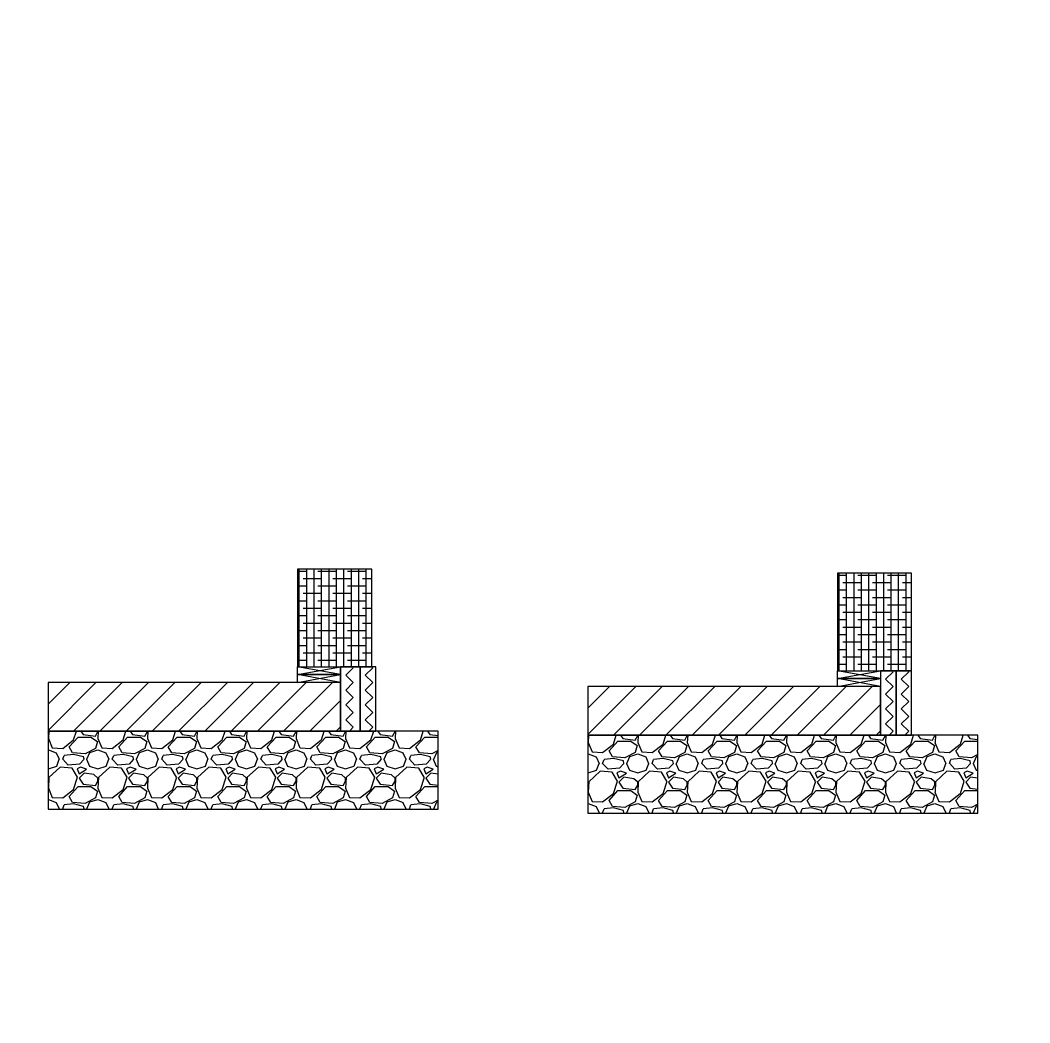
# Paper-space layout 'A3-Landscape (2)' of a CAD drawing. Header units: centimetres. Extents: x 20 to 279, y 20 to 277.
# The model-space entities are those that its viewports show. They can reach past a viewport. Long polylines and large blocks are cut down to what shows.
import ezdxf

# ---------------------------------------------------------------- set-up
doc = ezdxf.new("R2010")
doc.units = ezdxf.units.CM
for name, color, linetype in [('Dimensions', 6, 'Continuous'), ('Isolant pourtour radier', 36, 'Continuous'), ('Lisse basse', 36, 'Continuous'), ('Misapor', 4, 'Continuous'), ('Paille', 2, 'Continuous'), ('Radier', 5, 'Continuous'), ('Title Block', 250, 'Continuous')]:
    doc.layers.add(name, color=color, linetype=linetype)
doc.layers.get('Dimensions').off()
doc.layers.get('Title Block').off()

msp = doc.modelspace()

# ---------------------------------------------------------------- hatches: boundary and pattern name
at = {"layer": 'Isolant pourtour radier'}
h = msp.add_hatch(dxfattribs=at)
h.set_pattern_fill('ZIGZAG', color=256, scale=17, angle=45)
h.set_pattern_definition([(45, (32811, 6e-14), (7e-15, 76.3322), [53.975, -53.975]), (135, (32849.166, 38.166), (-76.3322, 7e-15), [53.975, -53.975])])
h.paths.add_polyline_path([(34411, 730), (34311, 730), (34311, 400), (34411, 400)])
h = msp.add_hatch(dxfattribs=at)
h.set_pattern_fill('ZIGZAG', color=256, scale=17, angle=45)
h.set_pattern_definition([(45, (32911, 6e-14), (7e-15, 76.3322), [53.975, -53.975]), (135, (32949.166, 38.166), (-76.3322, 7e-15), [53.975, -53.975])])
h.paths.add_polyline_path([(34491, 730), (34411, 730), (34411, 400), (34491, 400)])
h = msp.add_hatch(dxfattribs=at)
h.set_pattern_fill('ZIGZAG', color=256, scale=17, angle=45)
h.set_pattern_definition([(45, (36565.5, 0.5), (7e-15, 76.3322), [53.975, -53.975]), (135, (36603.666, 38.666), (-76.3322, 7e-15), [53.975, -53.975])])
h.paths.add_polyline_path([(38145.5, 730.5), (38065.5, 730.5), (38065.5, 400.5), (38145.5, 400.5)])
h = msp.add_hatch(dxfattribs=at)
h.set_pattern_fill('ZIGZAG', color=256, scale=17, angle=45)
h.set_pattern_definition([(45, (36645.5, 0.5), (7e-15, 76.3322), [53.975, -53.975]), (135, (36683.666, 38.666), (-76.3322, 7e-15), [53.975, -53.975])])
h.paths.add_polyline_path([(38225.5, 730.5), (38145.5, 730.5), (38145.5, 400.5), (38225.5, 400.5)])
at = {"layer": 'Misapor'}
h = msp.add_hatch(dxfattribs=at)
h.set_pattern_fill('GRAVEL', color=256, scale=10)
h.set_pattern_definition([(228.0128, (32993.88, 254), (-2032, -2286), [34.172, -3383.048]), (184.96974, (32971.02, 228.6), (3048, 254.000014), [58.6405, -5805.405]), (132.51045, (32912.6, 223.52), (2540, -2794), [41.348, -4093.472]), (267.2737, (32813.54, 160.02), (254, 5080), [53.4005, -5286.644]), (292.83365, (32811, 106.68), (-1270, 3048), [52.363, -5183.981]), (357.2737, (32831.32, 58.42), (-5080, 254), [53.4005, -5286.644]), (37.69424, (32884.66, 55.88), (-3302, -2540), [70.6194, -6991.3115]), (72.2553, (32940.54, 99.06), (1778, 5588), [66.672, -6600.526]), (121.4296, (32960.86, 162.56), (-2032, 3302), [53.581, -5304.555]), (175.2364, (32932.92, 208.28), (2794, -254), [61.171, -2997.394]), (222.39744, (32871.96, 213.36), (-3048, -2794), [79.108, -7831.677]), (138.814, (33065, 157.48), (-1778, 1524), [27, -2673.057]), (171.4692, (33044.68, 175.26), (3302, -508), [51.368, -5085.464]), (225, (32993.88, 182.88), (-4e-14, -254), [35.92, -323.29]), (203.1986, (32976.1, 213.36), (1270, 508), [19.344, -1915.062]), (291.8014, (32958.32, 205.74), (-254, 762), [27.357, -1340.475]), (30.9638, (32968.48, 180.34), (762, 508), [44.432, -1436.63]), (161.565, (33006.58, 203.2), (508, -254), [32.129, -771.09]), (16.3895, (32811, 205.74), (2540, 762), [45.009, -4455.883]), (70.3462, (32854.18, 218.44), (-1016, -2794), [37.76, -3738.222]), (293.1986, (33006.58, 254), (-508, 1270), [38.688, -1895.718]), (343.6105, (33021.82, 218.44), (-2540, 762), [45.009, -4455.883]), (339.444, (32811, 48.26), (-1270, 508), [43.404, -2126.773]), (294.7751, (32851.64, 33.02), (-1270, 2794), [36.367, -3600.359]), (66.8014, (33009.12, 6e-14), (508, 1270), [38.688, -1895.718]), (17.354, (33024.36, 35.56), (-3302, -1016), [42.578, -4215.238]), (69.444, (32884.66, 6e-14), (-508, -1270), [21.702, -2148.475]), (101.31, (32993.88, 6e-14), (-254, 1016), [12.951, -1282.2]), (165.9638, (32991.34, 12.7), (762, -254), [52.363, -994.905]), (186.009, (32940.54, 25.4), (2540, 254), [48.527, -4804.1365]), (303.69, (32968.48, 157.48), (-254, 508), [36.632, -879.178]), (353.1572, (32988.8, 127), (4318, -508), [63.956, -6331.601]), (60.9454, (33052.3, 119.38), (-1016, -1778), [26.151, -2588.939]), (90, (33065, 142.24), (-254, 254), [15.24, -238.76]), (120.2564, (32935.46, 33.02), (1016, -1778), [35.287, -3493.394]), (48.0128, (32917.68, 63.5), (2032, 2286), [68.344, -3348.876]), (0, (32963.4, 114.3), (254, 254), [66.04, -187.96]), (325.3048, (33029.44, 114.3), (2540, -1778), [40.161, -3975.932]), (254.0546, (33062.46, 91.44), (-254, -1016), [36.983, -1812.165]), (207.646, (33052.3, 55.88), (-4826, -2540), [60.2145, -5961.2464]), (175.4261, (32998.96, 27.94), (-3302, 254), [63.703, -6306.585])])
h.paths.add_polyline_path([(34811, 400), (34591, 400), (32811, 400), (32811, 0), (34811, 0)])
h = msp.add_hatch(dxfattribs=at)
h.set_pattern_fill('GRAVEL', color=256, scale=10)
h.set_pattern_definition([(228.0128, (36748.38, 254.5), (-2032, -2286), [34.172, -3383.048]), (184.96974, (36725.52, 229.1), (3048, 254.000014), [58.6405, -5805.405]), (132.51045, (36667.1, 224.02), (2540, -2794), [41.348, -4093.472]), (267.2737, (36568.04, 160.52), (254, 5080), [53.4005, -5286.644]), (292.83365, (36565.5, 107.18), (-1270, 3048), [52.363, -5183.981]), (357.2737, (36585.82, 58.92), (-5080, 254), [53.4005, -5286.644]), (37.69424, (36639.16, 56.38), (-3302, -2540), [70.6194, -6991.3115]), (72.2553, (36695.04, 99.56), (1778, 5588), [66.672, -6600.526]), (121.4296, (36715.36, 163.06), (-2032, 3302), [53.581, -5304.555]), (175.2364, (36687.42, 208.78), (2794, -254), [61.171, -2997.394]), (222.39744, (36626.46, 213.86), (-3048, -2794), [79.108, -7831.677]), (138.814, (36819.5, 157.98), (-1778, 1524), [27, -2673.057]), (171.4692, (36799.18, 175.76), (3302, -508), [51.368, -5085.464]), (225, (36748.38, 183.38), (-4e-14, -254), [35.92, -323.29]), (203.1986, (36730.6, 213.86), (1270, 508), [19.344, -1915.062]), (291.8014, (36712.82, 206.24), (-254, 762), [27.357, -1340.475]), (30.9638, (36722.98, 180.84), (762, 508), [44.432, -1436.63]), (161.565, (36761.08, 203.7), (508, -254), [32.129, -771.09]), (16.3895, (36565.5, 206.24), (2540, 762), [45.009, -4455.883]), (70.3462, (36608.68, 218.94), (-1016, -2794), [37.76, -3738.222]), (293.1986, (36761.08, 254.5), (-508, 1270), [38.688, -1895.718]), (343.6105, (36776.32, 218.94), (-2540, 762), [45.009, -4455.883]), (339.444, (36565.5, 48.76), (-1270, 508), [43.404, -2126.773]), (294.7751, (36606.14, 33.52), (-1270, 2794), [36.367, -3600.359]), (66.8014, (36763.62, 0.5), (508, 1270), [38.688, -1895.718]), (17.354, (36778.86, 36.06), (-3302, -1016), [42.578, -4215.238]), (69.444, (36639.16, 0.5), (-508, -1270), [21.702, -2148.475]), (101.31, (36748.38, 0.5), (-254, 1016), [12.951, -1282.2]), (165.9638, (36745.84, 13.2), (762, -254), [52.363, -994.905]), (186.009, (36695.04, 25.9), (2540, 254), [48.527, -4804.1365]), (303.69, (36722.98, 157.98), (-254, 508), [36.632, -879.178]), (353.1572, (36743.3, 127.5), (4318, -508), [63.956, -6331.601]), (60.9454, (36806.8, 119.88), (-1016, -1778), [26.151, -2588.939]), (90, (36819.5, 142.74), (-254, 254), [15.24, -238.76]), (120.2564, (36689.96, 33.52), (1016, -1778), [35.287, -3493.394]), (48.0128, (36672.18, 64), (2032, 2286), [68.344, -3348.876]), (0, (36717.9, 114.8), (254, 254), [66.04, -187.96]), (325.3048, (36783.94, 114.8), (2540, -1778), [40.161, -3975.932]), (254.0546, (36816.96, 91.94), (-254, -1016), [36.983, -1812.165]), (207.646, (36806.8, 56.38), (-4826, -2540), [60.2145, -5961.2464]), (175.4261, (36753.46, 28.44), (-3302, 254), [63.703, -6306.585])])
h.paths.add_polyline_path([(38565.5, 400.5), (38345.5, 400.5), (36565.5, 400.5), (36565.5, 0.5), (38565.5, 0.5)])
at = {"layer": 'Paille'}
h = msp.add_hatch(dxfattribs=at)
h.set_pattern_fill('ANSI38', color=256, scale=12, angle=45)
h.paths.add_polyline_path([(34091, 730), (34471, 730), (34471, 1230), (34091, 1230)])
h = msp.add_hatch(dxfattribs=at)
h.set_pattern_fill('ANSI38', color=256, scale=12, angle=45)
h.set_pattern_definition([(90, (3754.5, 0.5), (-38.1, 7e-15), []), (180, (3754.5, 0.5), (-76.2, -38.1), [95.25, -57.15])])
h.paths.add_polyline_path([(37845.5, 730.5), (38225.5, 730.5), (38225.5, 1230.5), (37845.5, 1230.5)])
at = {"layer": 'Radier'}
h = msp.add_hatch(dxfattribs=at)
h.set_pattern_fill('ANSI31', color=256, scale=30)
h.set_pattern_definition([(45, (32811, 6e-14), (-67.352, 67.352), [])])
h.paths.add_polyline_path([(34311, 650), (32811, 650), (32811, 400), (34311, 400)])
h = msp.add_hatch(dxfattribs=at)
h.set_pattern_fill('ANSI31', color=256, scale=30)
h.set_pattern_definition([(45, (36565.5, 0.5), (-67.352, 67.352), [])])
h.paths.add_polyline_path([(38065.5, 650.5), (36565.5, 650.5), (36565.5, 400.5), (38065.5, 400.5)])

# ---------------------------------------------------------------- linework, layer by layer
at = {"layer": 'Isolant pourtour radier'}
for points in [[(34311, 730), (34411, 730), (34411, 400), (34311, 400)], [(34411, 730), (34311, 730), (34311, 400), (34411, 400)], [(34491, 730), (34411, 730), (34411, 400), (34491, 400)], [(38145.5, 730.5), (38065.5, 730.5), (38065.5, 400.5), (38145.5, 400.5)], [(38225.5, 730.5), (38145.5, 730.5), (38145.5, 400.5), (38225.5, 400.5)]]:
    msp.add_lwpolyline(points, close=True, dxfattribs=at)
at = {"layer": 'Lisse basse'}
for p, q in [((34091, 690), (34311, 730)), ((34311, 690), (34091, 730)), ((37845.5, 690.5), (38065.5, 730.5)), ((38065.5, 690.5), (37845.5, 730.5)), ((34091, 650), (34311, 690)), ((34311, 650), (34091, 690)), ((37845.5, 650.5), (38065.5, 690.5)), ((38065.5, 650.5), (37845.5, 690.5))]:
    msp.add_line(p, q, dxfattribs=at)
for points in [[(34311, 690), (34091, 690), (34091, 730), (34311, 730)], [(38065.5, 690.5), (37845.5, 690.5), (37845.5, 730.5), (38065.5, 730.5)], [(34311, 650), (34091, 650), (34091, 690), (34311, 690)], [(38065.5, 650.5), (37845.5, 650.5), (37845.5, 690.5), (38065.5, 690.5)]]:
    msp.add_lwpolyline(points, close=True, dxfattribs=at)
at = {"layer": 'Misapor'}
for points in [[(32811, 0), (34811, 0), (34811, 400), (32811, 400)], [(36565.5, 0.5), (38565.5, 0.5), (38565.5, 400.5), (36565.5, 400.5)]]:
    msp.add_lwpolyline(points, close=True, dxfattribs=at)
at = {"layer": 'Paille'}
for points in [[(34091, 730), (34471, 730), (34471, 1230), (34091, 1230)], [(37845.5, 730.5), (38225.5, 730.5), (38225.5, 1230.5), (37845.5, 1230.5)]]:
    msp.add_lwpolyline(points, close=True, dxfattribs=at)
at = {"layer": 'Radier'}
for points in [[(32811, 400), (34311, 400), (34311, 650), (32811, 650)], [(36565.5, 400.5), (38065.5, 400.5), (38065.5, 650.5), (36565.5, 650.5)]]:
    msp.add_lwpolyline(points, close=True, dxfattribs=at)

psp = doc.layouts.new('A3-Landscape (2)')

# ---------------------------------------------------------------- viewports
at = {"layer": 'Dimensions', "transparency": 33554457, "view_target_point": (1257.38, 1825)}
psp.add_viewport(center=(216.56, 148.5), size=(124.58, 257), view_center_point=(36328.05, -329.04), view_height=5140, dxfattribs=at)
at = {"layer": 'Title Block', "transparency": 33554457, "view_target_point": (1257.38, 1825)}
psp.add_viewport(center=(85.29, 148.5), size=(130.56, 257), view_center_point=(32716.41, -350.2), view_height=5140, status=3, dxfattribs=at)

doc.saveas('drawing.dxf')
